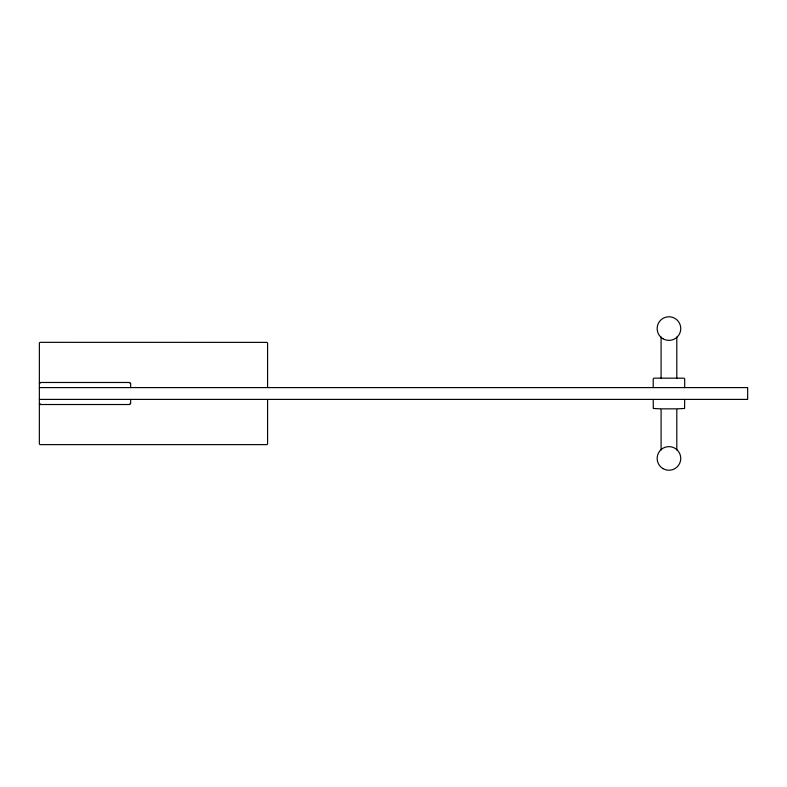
<?xml version="1.0" encoding="UTF-8"?>
<svg xmlns="http://www.w3.org/2000/svg" width="787" height="787" viewBox="0 0 787 787"><rect width="100%" height="100%" fill="white"/><g stroke="black" fill="none" stroke-linecap="round" stroke-linejoin="round"><path stroke-width="1.18" d="M40.137 382.482L129.855 382.482M39.35 383.269L40.137 383.269M129.855 383.269L130.642 383.269L130.642 387.598M39.35 387.598L747.65 387.598L747.65 399.403L39.35 399.403M39.35 403.731L40.137 403.731M129.855 403.731L130.642 403.731L130.642 399.403M40.137 404.518L129.855 404.518M660.372 408.847L653.318 408.453L653.21 399.403M677.528 408.847L684.582 408.453L684.69 399.403M684.69 387.598L684.69 378.94L684.11 378.183L653.997 378.154L653.21 378.94L653.21 387.598M676.81 337.033L676.81 378.154M676.81 449.967L676.81 408.847L661.09 408.847L661.09 449.967M661.09 337.033L661.09 378.154M267.58 387.361L267.58 343.132L267 342.375L40.137 342.345L39.38 342.925L39.35 443.868L39.93 444.625L267 444.625L267.58 443.868L267.58 399.639M663.048 468.649A11.805 11.805 0 0 0 680.755 458.428A11.805 11.805 0 0 0 663.048 448.206A11.805 11.805 0 0 0 663.048 468.649M663.048 338.794A11.805 11.805 0 0 0 680.755 328.572A11.805 11.805 0 0 0 663.048 318.351A11.805 11.805 0 0 0 663.048 338.794"/></g></svg>
